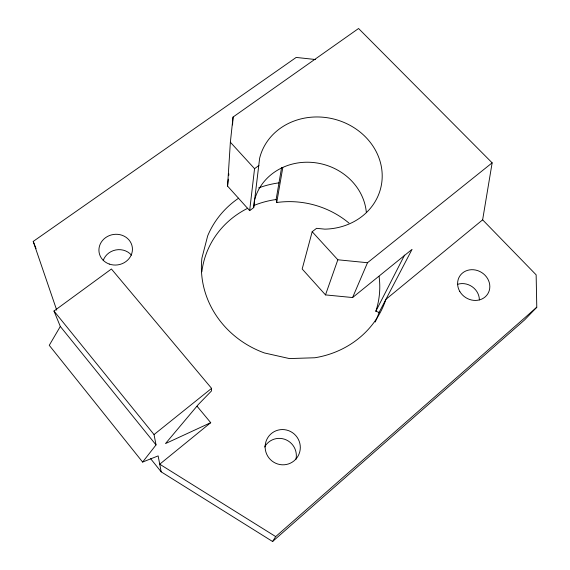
<?xml version="1.0" encoding="UTF-8"?>
<svg xmlns="http://www.w3.org/2000/svg" width="570" height="570" viewBox="0 0 570 570"><rect width="100%" height="100%" fill="white"/><g stroke="black" fill="none" stroke-linecap="round" stroke-linejoin="round"><path stroke-width="0.85" d="M60.313 326.46L49.255 345.327L142.628 462.063L156.03 444.914L60.313 326.46L53.979 311.028L111.421 268.997L211.591 388.362L211.449 390.992L198.339 404.508L165.485 443.588L210.715 422.676L197.07 406.239M375.181 322.043A91.307 85.443 14.4 0 0 379.086 312.41L412.067 249.339L352.581 297.547L325.498 294.904L302.178 268.99L312.182 231.719L316.578 228.321L324.843 229.147A62.358 55.71 13.7 0 0 382.192 177.22A62.358 55.71 13.7 0 0 327.565 117.776A62.358 55.71 13.7 0 0 259.642 158.203L253.7 207.63L249.66 210.643L227.565 186.091L230.365 142.222L233.066 117.042L358.566 28.5L492.145 162.835L482.633 219.835L385.918 299.343A94.727 88.136 14.3 0 1 314.854 357.761L289.439 358.58L264.459 352.965A94.727 88.136 14.3 0 1 201.915 258.096L207.68 235.852A94.727 88.136 14.3 0 1 238.652 198.175M232.546 124.93L233.066 117.042M253.7 207.63L254.341 200.882M227.565 186.091L228.306 179.13M228.677 175.653L228.862 173.914M249.66 210.643L254.555 168.677L258.958 165.457M348.947 223.048A87.88 82.237 14.4 0 0 276.735 202.507L276.129 199.521L281.616 167.487M276.735 202.507L282.813 167.487M325.498 294.904L337.832 259.778L312.182 231.719M352.581 297.547L367.5 262.727L492.145 162.835M379.086 312.41L375.83 311.248L404.572 255.096M150.665 458.743L161.196 471.853L272.581 541.5L275.695 536.591L536.783 307.244L536.142 274.833L482.633 219.835M536.783 307.244L524.6 319.913L272.581 541.5M210.715 422.676L159.728 464.201L275.695 536.591M156.03 444.914L154.042 434.568L211.591 388.362M56.715 310.144L33.217 241.423L296.172 57.435L315.602 59.529M142.628 462.063L158.132 455.893L161.196 471.853M337.832 259.778L367.5 262.727M230.365 142.222L254.555 168.677M53.979 311.028L154.042 434.568M33.217 241.423L36.045 248.641M201.844 271.79A91.307 85.443 14.4 0 1 247.808 208.228M254.142 205.378A91.307 85.443 14.4 0 1 276.129 199.521M103.206 260.604A16.188 14.877 -10.2 0 1 115.781 249.966A16.188 14.877 -10.2 0 1 131.456 255.139M258.623 187.915A94.727 88.136 14.3 0 1 278.987 182.849M264.608 447.001A17.086 16.836 56.4 0 1 295.916 459.441M457.667 284.302A15.989 14.414 32.9 0 1 479.37 299.92M254.548 200.063A57.05 51.877 13.9 0 1 313.963 162.585A57.05 51.877 13.9 0 1 366.325 212.247M379.071 276.386A87.88 82.237 14.4 0 1 375.83 311.248M109.269 264.06A16.801 15.354 -9.4 0 0 132.297 247.209A16.801 15.354 -9.4 0 0 105.464 237.74A16.801 15.354 -9.4 0 0 109.269 264.06M265.185 445.662A17.748 17.478 50.3 0 0 290.408 463.168A17.748 17.478 50.3 0 0 292.588 432.737A17.748 17.478 50.3 0 0 265.185 445.662M459.769 291.405A16.587 14.856 32.3 0 0 487.678 294.02A16.587 14.856 32.3 0 0 473.699 269.767A16.587 14.856 32.3 0 0 459.769 291.405"/></g></svg>
